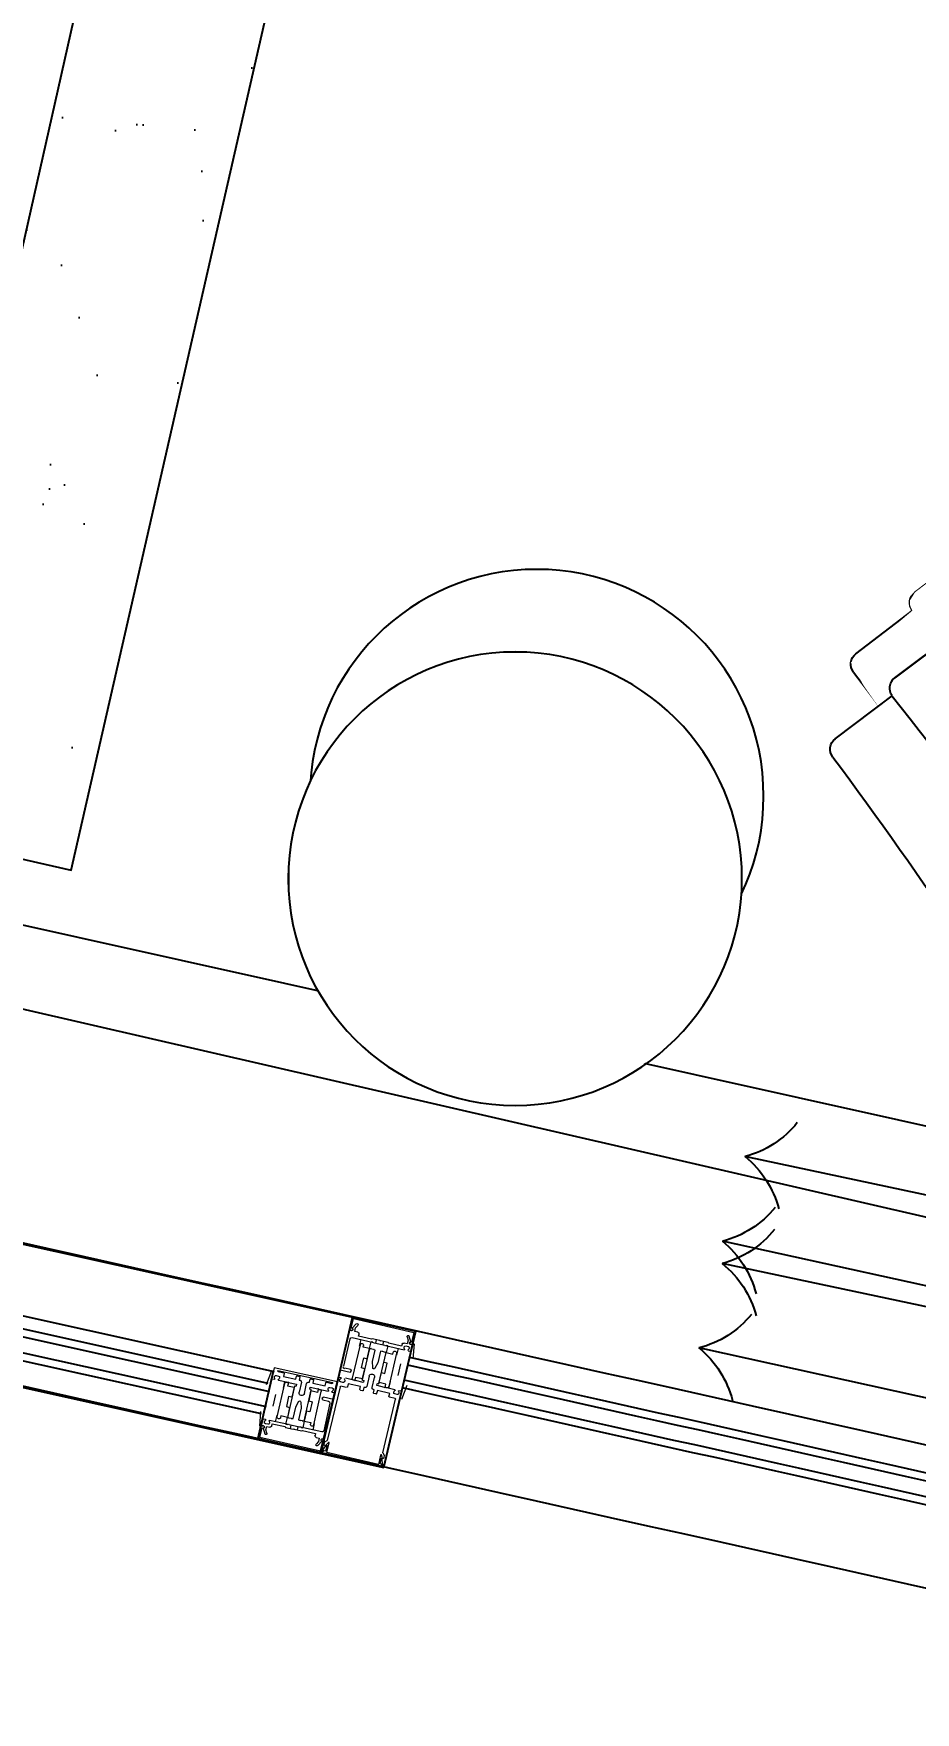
# Model space of a CAD drawing. Extents: x -678889171 to 586587, y -792238163 to 335485.
# Drawn here: x 72249 to 72929, y 19854 to 21150 of the extents above; entities that cross this region are included whole.
import ezdxf
from ezdxf.xclip import XClip

# ---------------------------------------------------------------- set-up
doc = ezdxf.new("R2010")
doc.units = 0
doc.header["$MEASUREMENT"] = 0
doc.header["$XCLIPFRAME"] = 2
doc.set_wipeout_variables(frame=1)
doc.layers.get('0').update_dxf_attribs({"color": 8})
for name, color, linetype in [('9TH-FURN$0$A-SITE-PATT', 252, 'Continuous'), ('9TH-FURN$0$XR-A-TYP-7-8-9-10$0$TYPICAL TYPES$0$I-CLNG', 252, 'Continuous'), ('9TH-FURN$0$XR-A-TYP-7-8-9-10$0$TYPICAL TYPES$0$I-FURN', 252, 'Continuous'), ('9TH-FURN$0$XR-A-TYP-7-8-9-10$0$TYPICAL TYPES$0$I-FURN-CHAR', 252, 'Continuous'), ('9TH-FURN$0$XR-A-TYP-7-8-9-10$0$TYPICAL TYPES$0$I-FURN-FLOR', 252, 'Continuous'), ('9TH-FURN$0$XR-A-TYP-7-8-9-10$0$TYPICAL TYPES$0$I-FURN-PATT', 252, 'Continuous'), ('9TH-FURN$0$XR-A-TYP-7-8-9-10$0$TYPICAL TYPES$0$I-WIPEOUT', 252, 'Continuous'), ('XR-A-9TH-FLOOR$0$A-SITE-PATT', 252, 'Continuous'), ('XR-A-TYP 00(OUTER)$0$A-GLAZ', 252, 'Continuous'), ('XR-A-TYP-4TH TO 10TH (OUTER)$0$A-DIM-IN', 252, 'Continuous'), ('XR-A-TYP.furn$0$2ND-FURN$0$XREF1$0$I-CLNG', 252, 'Continuous'), ('XR-A-TYP.furn$0$2ND-FURN$0$XREF1$0$I-FURN', 252, 'Continuous'), ('XR-A-TYP.furn$0$2ND-FURN$0$XREF1$0$I-FURN-CHAR', 252, 'Continuous'), ('XR-A-TYP.furn$0$2ND-FURN$0$XREF1$0$I-FURN-FLOR', 252, 'Continuous'), ('XR-A-TYP.furn$0$2ND-FURN$0$XREF1$0$I-FURN-PATT', 252, 'Continuous'), ('XR-A-TYP.furn$0$2ND-FURN$0$XREF1$0$I-WIPEOUT', 252, 'Continuous')]:
    doc.layers.add(name, color=color, linetype=linetype)
doc.layers.add('XR-A-TYP 00(OUTER)$0$Main entrance$0$A-ELEV-GLAZ', color=252, linetype='Continuous', lineweight=20)

# ---------------------------------------------------------------- blocks, each defined once
blk = doc.blocks.new('9TH-FURN$0$XR-A-TYP-7-8-9-10$0$TYPICAL TYPES$0$XREF_1BR$0$05BDRAPE')
for points in [[(-500, 0, 0.608416), (-485.7, 27.6, -0.608416), (-450, 96.6, -0.608416), (-414.3, 27.7, 1.932003), (-385.7, 27.7, -0.608416), (-350, 96.6, -0.608416), (-314.3, 27.7, 1.932003), (-285.7, 27.7, -0.608416), (-250, 96.6, -0.608416), (-214.3, 27.7, 1.932003), (-185.7, 27.7, -0.608416), (-150, 96.6, -0.608416), (-114.3, 27.7, 1.932003), (-85.7, 27.7, -0.608416), (-50, 96.6, -0.608416), (-14.3, 27.7, 0.608436), (0, 0, -0.608416)], [(0, 0, 0.608416), (14.3, 27.7, -0.608416), (50, 96.6, -0.608416), (85.7, 27.7, 1.932003), (114.3, 27.7, -0.608416), (150, 96.6, -0.608416), (185.7, 27.7, 1.932003), (214.3, 27.7, -0.608416), (250, 96.6, -0.608416), (285.7, 27.7, 1.932003), (314.3, 27.7, -0.608416), (350, 96.6, -0.608416), (385.7, 27.7, 1.932003), (414.3, 27.7, -0.608416), (450, 96.6, -0.608416), (485.7, 27.7, 0.608436), (500, 0, -0.608416)]]:
    blk.add_lwpolyline(points, format="xyb")
blk = doc.blocks.new('9TH-FURN$0$XR-A-TYP-7-8-9-10$0$TYPICAL TYPES$0$XREF_1BR$0$GUEST T1')
blk.add_line((-974.1, -13.6), (-1214.4, -13.6))
for centre, start, end in [((-1258, 72.1), 296.9731, 333.1823), ((-1258, -99.3), 26.8177, 63.0269)]:
    blk.add_arc(centre, 96.2, start, end)
at = {"xscale": -0.9651072330830278, "yscale": 0.9651072330830278, "zscale": 0.9651072330830278}
blk.add_blockref('9TH-FURN$0$XR-A-TYP-7-8-9-10$0$TYPICAL TYPES$0$XREF_1BR$0$05BDRAPE', (-482.6, -46.6), dxfattribs=at)
blk = doc.blocks.new('9TH-FURN$0$XR-A-TYP-7-8-9-10$0$TYPICAL TYPES$0$XREF_1BR$0$GS-1')
at = {"xscale": -0.8044866682359963, "yscale": 0.8044866682359963, "zscale": 0.8044866682359963, "rotation": 90}
for p in [(-31.1, 38.2), (53.3, 38.2)]:
    blk.add_blockref('9TH-FURN$0$XR-A-TYP-7-8-9-10$0$TYPICAL TYPES$0$XREF_1BR$0$GUEST T1', p, dxfattribs=at)
blk = doc.blocks.new('9TH-FURN$0$XR-A-TYP-7-8-9-10$0$TYPICAL TYPES$0$XREF_1BR$0$XREF-1BA$0$RRR')
for p, q in [((11153.7, 12036.7), (11190.6, 11995.9)), ((11364.2, 11788.8), (11189.9, 11981.8)), ((11189.9, 11981.8), (11364.2, 11788.8)), ((11538.5, 11595.9), (11364.2, 11788.8)), ((11364.2, 11788.8), (11538.5, 11595.9)), ((11552.6, 11595.2), (11589.5, 11554.4))]:
    blk.add_line(p, q)
for centre, radius, start, end in [((11638.8, 12036.9), 355, 42.094, 132.094), ((11638.8, 12036.9), 280, 42.094, 105.4883), ((8901.2, 14521.9), 3344.2, 312.3641, 318.3692), ((11565.6, 12206.5), 100.2, 45.14, 166.2879), ((11681.3, 12174.1), 112.8, 47.1478, 113.5012), ((11638.8, 12036.9), 280, 121.1621, 132.094), ((11638.8, 12036.9), 355, 312.094, 42.094), ((11662.4, 12218.9), 102.8, 298.7881, 21.6173), ((9019.9, 14529.3), 3336.1, 310.5911, 316.7792), ((11459.7, 12212.8), 19.4, 63.9266, 170.3764), ((11638.8, 12036.9), 280, 312.094, 42.094), ((11623.5, 12279.6), 193.6, 199.1621, 296.4335), ((11571.6, 11984.1), 280, 42.094, 47.4046), ((11571.6, 11984.1), 280, 312.094, 42.094), ((11707, 12117.9), 12, 282.7716, 65.8902), ((11161.2, 12043.4), 10, 130.7668, 222.094), ((11197.3, 11988.5), 10, 132.094, 222.094), ((11197.3, 11988.5), 10, 132.094, 222.094), ((13853.2, 9179.1), 3336.1, 127.4088, 133.5969), ((13833.8, 9061.7), 3344.2, 125.8188, 131.8239), ((11545.9, 11602.6), 10, 222.094, 312.094), ((11545.9, 11602.6), 10, 222.094, 312.094), ((11596.9, 11561.1), 10, 222.094, 313.4211)]:
    blk.add_arc(centre, radius, start, end)
blk.add_wipeout([(11151.2, 12044), (11163.9, 12059.5), (11319.4, 12212), (11372.4, 12268.8), (11415.9, 12313.2), (11463.4, 12345.5), (11528.7, 12374.4), (11582.3, 12387.4), (11656.7, 12391.4), (11711.9, 12384.2), (11759.9, 12370.6), (11836.3, 12332.4), (11880.2, 12297.1), (11911.9, 12263.7), (11936.4, 12230.4), (11954.5, 12199.2), (11973, 12156.4), (11986, 12110.5), (11993.2, 12057.3), (11993.3, 12018.9), (11983.9, 11953.8), (11958.4, 11882.4), (11940.4, 11849.6), (11920.4, 11820.8), (11887.5, 11783.5), (11858.3, 11760.1), (11603.8, 11553.8), (11596.9, 11551.1), (11587.1, 11557.1), (11552.6, 11595.2), (11548.3, 11592.9), (11541.7, 11593.5), (11534.7, 11600.1), (11189.9, 11981.8), (11187.3, 11988.5), (11188, 11992.2), (11189.4, 11994.5), (11190.6, 11995.9)]).dxf.layer = '9TH-FURN$0$XR-A-TYP-7-8-9-10$0$TYPICAL TYPES$0$I-WIPEOUT'
blk = doc.blocks.new('9TH-FURN$0$XR-A-TYP-7-8-9-10$0$TYPICAL TYPES$0$A$C00AC6B19')
blk.add_wipeout([(30, 172.4), (64.6, 162.2), (64.6, 162.2), (91.4, 149.2), (91.4, 149.2), (123, 124.5), (141.2, 103.3), (158.2, 74.7), (166.5, 53.8), (174.2, 16.4), (174.7, -10.9), (171.2, -36.4), (166.3, -54.4), (160.7, -69.3), (152.9, -85.2), (152.9, -85.2), (139.3, -106), (116.1, -131), (98.7, -144.5), (64.1, -162.9), (38.6, -170.7), (22.5, -173.5), (-3.7, -175), (-21.2, -173.7), (-36.4, -171.2), (-67.5, -161.4), (-94.1, -147.6), (-119.9, -127.5), (-141.4, -103.2), (-157.2, -76.8), (-168.2, -48.3), (-173.6, -21.9), (-174.6, 11.2), (-174.6, 11.2), (-167.1, 52), (-156.2, 78.9), (-142.7, 101.3), (-117, 130.1), (-98.7, 144.5), (-73.6, 158.8), (-45.8, 168.9), (-1.8, 175), (36.4, 171.2)]).dxf.layer = '9TH-FURN$0$XR-A-TYP-7-8-9-10$0$TYPICAL TYPES$0$I-WIPEOUT'
blk.add_circle((0, 0), 175)
blk = doc.blocks.new('XR-A-TYP 00(OUTER)$0$2nd floor towers$0$xref units$0$Sl-Dr-1500')
at = {"layer": 'XR-A-TYP 00(OUTER)$0$A-GLAZ'}
for p, q in [((525, 7.9, 0), (2125, 7.9, 0)), ((525, 7.9, 0), (2125, 7.9, 0)), ((2125, 7.9, 0), (2173.8, 7.9, 0)), ((2173.8, 7.9, 0), (2175, -100.1, 0)), ((1350, -11.9, 0), (2072.5, -12.2, 0)), ((1350, -17.9, 0), (2075, -18.2, 0)), ((1350, -29.9, 0), (2075, -30.2, 0)), ((1350, -35.9, 0), (2072.2, -36.2, 0)), ((525, -46.1, 0), (2075, -46.1, 0)), ((475, -100.1, 0), (2175, -100.1, 0))]:
    blk.add_line(p, q, dxfattribs=at)
at = {"layer": 'XR-A-TYP 00(OUTER)$0$A-GLAZ', "extrusion": (-1.43382e-08, 7.6538e-09, 1)}
for p, q in [((2074.1, 7.9, 0), (2074.6, -46.1, 0)), ((2124.1, 8.3, 0), (2125, -99.7, 0))]:
    blk.add_line(p, q, dxfattribs=at)
at = {"layer": 'XR-A-TYP 00(OUTER)$0$Main entrance$0$A-ELEV-GLAZ', "extrusion": (-1.43382e-08, 7.6538e-09, 1)}
for p, q in [((2074.5, -1.9, 0), (2074.5, 7.5, 0)), ((2074.5, 7.5, 0), (2124.5, 7.5, 0)), ((2075.5, 6.2, 0), (2075.5, -1.5, 0)), ((2123.4, 6.2, 0), (2075.5, 6.2, 0)), ((2076.3, -1.4, 0), (2078.5, 2.5, 0)), ((2080, 1.7, 0), (2078.7, -0.6, 0)), ((2120.2, -0.6, 0), (2119, 1.7, 0)), ((2120.4, 2.5, 0), (2122.7, -1.4, 0)), ((2124.1, -52.1, 0), (2123, 7.2, 0)), ((2124.1, -52.1, 0), (2123, 7.2, 0)), ((2123.3, 7.4, 0), (2124.5, 6.2, 0)), ((2123.4, -1.5, 0), (2123.4, 6.2, 0)), ((2124.5, 7.5, 0), (2124.5, -1.9, 0)), ((2124.5, 7.5, 0), (2124.5, -1.9, 0)), ((2124.5, 6.2, 0), (2126.4, 1.3, 0)), ((2124.9, 0.6, 0), (2125, -1.4, 0)), ((2126.4, 1.3, 0), (2125.5, 1.3, 0)), ((2071.6, -13.7, 0), (2073.2, -2.3, 0)), ((2074.5, -8, 0), (2074.5, -4.1, 0)), ((2076.6, -8.4, 0), (2074.9, -8.4, 0)), ((2075.1, -3.4, 0), (2076, -3.4, 0)), ((2075.5, -1.5, 0), (2076.2, -1.5, 0)), ((2076.2, -3.2, 0), (2075.7, -3.2, 0)), ((2076.3, -6.3, 0), (2076.3, -6.5, 0)), ((2079.2, -5.2, 0), (2077.3, -5.2, 0)), ((2078.7, -0.6, 0), (2078.7, -3.4, 0)), ((2078.7, -3.4, 0), (2081.1, -3.4, 0)), ((2094.7, -8.4, 0), (2079.9, -8.4, 0)), ((2080.3, -6.5, 0), (2080.3, -6.3, 0)), ((2082.4, -4.7, 0), (2082.4, -6.3, 0)), ((2082.4, -6.3, 0), (2092.6, -6.3, 0)), ((2084.6, -8.4, 0), (2084.6, -13.7, 0)), ((2085.1, -12.4, 0), (2085.1, -38.8, 0)), ((2087.7, -13.7, 0), (2087.7, -12.4, 0)), ((2092.6, -6.3, 0), (2093.1, -5.8, 0)), ((2092.8, -8.4, 0), (2092.8, -13.7, 0)), ((2092.8, -8.4, 0), (2094.2, -8.4, 0)), ((2093.1, -5.8, 0), (2099.2, -5.8, 0)), ((2095, -8.7, 0), (2094.7, -8.4, 0)), ((2095.3, -8.4, 0), (2095, -8.7, 0)), ((2103.6, -8.4, 0), (2095.3, -8.4, 0)), ((2096.7, -8.4, 0), (2096.7, -5.8, 0)), ((2099.2, -5.8, 0), (2099.5, -6.1, 0)), ((2099.5, -6.1, 0), (2099.8, -5.8, 0)), ((2099.8, -5.8, 0), (2105.8, -5.8, 0)), ((2102.3, -8.4, 0), (2102.3, -5.8, 0)), ((2103.9, -8.7, 0), (2103.6, -8.4, 0)), ((2104.2, -8.4, 0), (2103.9, -8.7, 0)), ((2121.1, -8.4, 0), (2104.2, -8.4, 0)), ((2104.8, -8.4, 0), (2106.1, -8.4, 0)), ((2105.8, -5.8, 0), (2106.4, -6.3, 0)), ((2106.1, -13.7, 0), (2106.1, -8.4, 0)), ((2106.4, -6.3, 0), (2116.6, -6.3, 0)), ((2111.2, -13.7, 0), (2111.2, -12.4, 0)), ((2113.9, -12.4, 0), (2113.9, -38.8, 0)), ((2114.3, -8.4, 0), (2114.3, -13.7, 0)), ((2116.6, -6.3, 0), (2116.6, -4.7, 0)), ((2117.8, -3.4, 0), (2120.2, -3.4, 0)), ((2120.2, -3.4, 0), (2120.2, -0.6, 0)), ((2122.4, -31.5, 0), (2122.4, -9.7, 0)), ((2122.8, -1.5, 0), (2123.4, -1.5, 0)), ((2123.2, -3.2, 0), (2122.8, -3.2, 0)), ((2123, -3.4, 0), (2123.8, -3.4, 0)), ((2123, -3.4, 0), (2123.8, -3.4, 0)), ((2124.5, -4.1, 0), (2124.5, -8, 0)), ((2124.5, -4.1, 0), (2124.5, -34.9, 0)), ((2125, -1.4, 0), (2126.5, -2.9, 0)), ((2127.3, -45.5, 0), (2126.5, -2.9, 0)), ((2079.9, -28.9, 0), (2079.9, -19.7, 0)), ((2092.8, -13.7, 0), (2087.7, -13.7, 0)), ((2090.2, -29.6, 0), (2090.2, -21.6, 0)), ((2090.2, -21.6, 0), (2092.8, -21.6, 0)), ((2092.8, -13.7, 0), (2094.2, -13.7, 0)), ((2092.8, -21.6, 0), (2092.8, -13.7, 0)), ((2092.8, -38.3, 0), (2092.8, -13.7, 0)), ((2092.8, -13.7, 0), (2093.7, -13.7, 0)), ((2093.7, -13.7, 0), (2094, -13.4, 0)), ((2094, -13.4, 0), (2094.3, -13.7, 0)), ((2094.3, -13.7, 0), (2095.9, -13.7, 0)), ((2095.9, -13.7, 0), (2096.2, -13.4, 0)), ((2096.2, -13.4, 0), (2096.5, -13.7, 0)), ((2096.5, -13.7, 0), (2097.4, -13.7, 0)), ((2097.4, -13.7, 0), (2097.4, -22.8, 0)), ((2097.4, -22.8, 0), (2098.6, -27.4, 0)), ((2100.3, -27.4, 0), (2101.6, -22.8, 0)), ((2101.6, -22.8, 0), (2101.6, -13.7, 0)), ((2101.6, -13.7, 0), (2102.4, -13.7, 0)), ((2102.4, -13.7, 0), (2102.8, -13.4, 0)), ((2102.8, -13.4, 0), (2103.1, -13.7, 0)), ((2103.1, -13.7, 0), (2104.6, -13.7, 0)), ((2104.6, -13.7, 0), (2104.9, -13.4, 0)), ((2104.8, -13.7, 0), (2106.1, -13.7, 0)), ((2104.9, -13.4, 0), (2105.2, -13.7, 0)), ((2105.2, -13.7, 0), (2106.1, -13.7, 0)), ((2106.1, -13.7, 0), (2111.2, -13.7, 0)), ((2106.1, -21.6, 0), (2106.1, -13.7, 0)), ((2106.1, -13.7, 0), (2106.1, -38.3, 0)), ((2108.7, -21.6, 0), (2106.1, -21.6, 0)), ((2108.7, -29.6, 0), (2108.7, -21.6, 0)), ((2071.6, -34.9, 0), (2073.2, -46.3, 0)), ((2084.6, -40.2, 0), (2084.6, -34.9, 0)), ((2087.7, -37.5, 0), (2092.8, -37.5, 0)), ((2087.7, -38.8, 0), (2087.7, -37.5, 0)), ((2092.8, -29.6, 0), (2090.2, -29.6, 0)), ((2092.8, -37.5, 0), (2092.8, -29.6, 0)), ((2093.9, -38.6, 0), (2093.1, -38.6, 0)), ((2094.1, -40, 0), (2094.1, -38.8, 0)), ((2097.4, -42.5, 0), (2097.4, -34.5, 0)), ((2101.6, -34.5, 0), (2101.6, -42.5, 0)), ((2104.8, -38.8, 0), (2104.8, -40, 0)), ((2105.9, -38.6, 0), (2105, -38.6, 0)), ((2106.1, -29.6, 0), (2108.7, -29.6, 0)), ((2106.1, -37.5, 0), (2106.1, -29.6, 0)), ((2111.2, -37.5, 0), (2106.1, -37.5, 0)), ((2111.2, -38.8, 0), (2111.2, -37.5, 0)), ((2116, -34.2, 0), (2116, -33.4, 0)), ((2116.6, -32.8, 0), (2121.1, -32.8, 0)), ((2124.5, -34.9, 0), (2116.6, -34.9, 0)), ((2074.5, -48.8, 0), (2074.5, -40.6, 0)), ((2124.5, -48.8, 0), (2074.5, -48.8, 0)), ((2074.9, -40.2, 0), (2076.6, -40.2, 0)), ((2076.3, -42.1, 0), (2076.3, -42.3, 0)), ((2077.3, -43.3, 0), (2079.2, -43.3, 0)), ((2077.8, -47.5, 0), (2077.8, -47.1, 0)), ((2077.8, -47.5, 0), (2121.2, -47.5, 0)), ((2078.2, -46.6, 0), (2082.6, -46.6, 0)), ((2079.9, -40.2, 0), (2087.4, -40.2, 0)), ((2080.3, -42.3, 0), (2080.3, -42.1, 0)), ((2083, -46.2, 0), (2083, -43.8, 0)), ((2083, -43.8, 0), (2092.8, -43.8, 0)), ((2087.4, -40.2, 0), (2087.7, -40.5, 0)), ((2087.7, -40.5, 0), (2088, -40.2, 0)), ((2088, -40.2, 0), (2093.9, -40.2, 0)), ((2092.8, -43.8, 0), (2092.8, -46.2, 0)), ((2093.3, -46.6, 0), (2095, -46.6, 0)), ((2095.4, -46.2, 0), (2095.4, -43.8, 0)), ((2095.4, -43.8, 0), (2096.1, -43.8, 0)), ((2102.9, -43.8, 0), (2103.6, -43.8, 0)), ((2103.6, -43.8, 0), (2103.6, -46.2, 0)), ((2104, -46.6, 0), (2105.7, -46.6, 0)), ((2105, -40.2, 0), (2110.9, -40.2, 0)), ((2106.1, -46.2, 0), (2106.1, -43.8, 0)), ((2106.1, -43.8, 0), (2115.9, -43.8, 0)), ((2110.9, -40.2, 0), (2111.2, -40.5, 0)), ((2111.2, -40.5, 0), (2111.6, -40.2, 0)), ((2111.6, -40.2, 0), (2119, -40.2, 0)), ((2115.9, -43.8, 0), (2115.9, -46.2, 0)), ((2116.3, -46.6, 0), (2120.7, -46.6, 0)), ((2118.7, -42.1, 0), (2118.7, -42.3, 0)), ((2119.7, -43.3, 0), (2121.6, -43.3, 0)), ((2121.2, -47.1, 0), (2121.2, -47.5, 0)), ((2122.3, -40.2, 0), (2124, -40.2, 0)), ((2122.6, -42.3, 0), (2122.6, -42.1, 0)), ((2124.5, -40.6, 0), (2124.5, -48.6, 0)), ((2124.5, -40.6, 0), (2124.5, -48.8, 0)), ((2125.9, -50.4, 0), (2125.9, -50.6, 0)), ((2128.8, -49.2, 0), (2126.9, -49.3, 0)), ((2132.1, -45.9, 0), (2127.7, -46, 0)), ((2129.9, -50.5, 0), (2129.9, -50.3, 0)), ((2126.3, -52.5, 0), (2124.5, -52.5, 0))]:
    blk.add_line(p, q, dxfattribs=at)
at = {"layer": 'XR-A-TYP 00(OUTER)$0$Main entrance$0$A-ELEV-GLAZ'}
for p, q in [((2170.6, 1.4, 0), (2172.3, 6.3, 0)), ((2171.5, 1.4, 0), (2170.6, 1.4, 0)), ((2172.1, -1.3, 0), (2172.1, 0.7, 0)), ((2172.3, 6.3, 0), (2173.5, 7.5, 0)), ((2173.8, 7.3, 0), (2174.5, -52)), ((2170.6, -2.8, 0), (2172.1, -1.3, 0)), ((2170.6, -2.8, 0), (2171.1, -45.5, 0)), ((2133, -49.2, 0), (2133, -46.8, 0)), ((2142.8, -49.1, 0), (2133, -49.2, 0)), ((2142.8, -46.7, 0), (2142.8, -49.1, 0)), ((2144.9, -46.2, 0), (2143.2, -46.2, 0)), ((2145.4, -49.1, 0), (2145.3, -46.6, 0)), ((2146.1, -49.1, 0), (2145.4, -49.1, 0)), ((2147.4, -58.4, 0), (2147.3, -50.3, 0)), ((2151.6, -50.3, 0), (2151.7, -58.3, 0)), ((2153.5, -49, 0), (2152.8, -49, 0)), ((2153.5, -46.6, 0), (2153.5, -49, 0)), ((2155.6, -46.1, 0), (2153.9, -46.1, 0)), ((2156.1, -49, 0), (2156, -46.5, 0)), ((2165.9, -48.9, 0), (2156.1, -49, 0)), ((2165.8, -46.4, 0), (2165.9, -48.9, 0)), ((2170.7, -45.9, 0), (2166.3, -46, 0)), ((2168.7, -50.3, 0), (2168.7, -50.5, 0)), ((2171.6, -49.2, 0), (2169.7, -49.3, 0)), ((2172.6, -50.5, 0), (2172.6, -50.3, 0)), ((2177.4, -57.6, 0), (2175.7, -46.2)), ((2124.5, -58.2, 0), (2132.4, -58.1, 0)), ((2124.9, -89, 0), (2124.5, -58.2, 0)), ((2126.7, -61.6, 0), (2126.9, -83.4, 0)), ((2132.4, -60.2, 0), (2127.9, -60.3, 0)), ((2137.4, -52.8, 0), (2129.9, -52.9, 0)), ((2133, -58.8, 0), (2133, -59.6, 0)), ((2135.4, -80.6, 0), (2135.1, -54.1, 0)), ((2137.7, -52.5, 0), (2137.4, -52.8, 0)), ((2138, -52.8, 0), (2137.7, -52.5, 0)), ((2137.7, -54.1, 0), (2137.7, -55.4, 0)), ((2137.7, -55.4, 0), (2142.9, -55.4, 0)), ((2143.9, -52.7, 0), (2138, -52.8, 0)), ((2140.3, -63.3, 0), (2140.4, -71.3, 0)), ((2143, -63.3, 0), (2140.3, -63.3, 0)), ((2143.1, -79.2, 0), (2142.9, -54.5, 0)), ((2142.9, -55.4, 0), (2143, -63.3, 0)), ((2143.1, -54.3, 0), (2143.9, -54.3, 0)), ((2144.1, -54.1, 0), (2144.1, -52.9, 0)), ((2154.8, -52.8, 0), (2154.8, -54, 0)), ((2160.9, -52.5, 0), (2155, -52.6, 0)), ((2155.1, -54.2, 0), (2155.9, -54.2, 0)), ((2156.1, -54.4, 0), (2156.4, -79, 0)), ((2156.1, -55.2, 0), (2156.2, -63.2, 0)), ((2161.3, -55.2, 0), (2156.1, -55.2, 0)), ((2156.2, -63.2, 0), (2158.9, -63.1, 0)), ((2158.9, -63.1, 0), (2159, -71.1, 0)), ((2161.2, -52.2, 0), (2160.9, -52.5, 0)), ((2161.6, -52.5, 0), (2161.2, -52.2, 0)), ((2161.3, -53.8, 0), (2161.3, -55.2, 0)), ((2169, -52.4, 0), (2161.6, -52.5, 0)), ((2164.2, -80.3, 0), (2163.9, -53.8, 0)), ((2164.3, -52.5, 0), (2164.4, -57.8, 0)), ((2169.1, -63.7, 0), (2169.2, -72.9, 0)), ((2174.1, -52.4), (2172.3, -52.4, 0)), ((2140.4, -71.3, 0), (2143.1, -71.2, 0)), ((2143.1, -71.2, 0), (2143.1, -79.2, 0)), ((2148.7, -65.4, 0), (2147.6, -70, 0)), ((2147.6, -70, 0), (2147.7, -79.1, 0)), ((2151.8, -70, 0), (2150.5, -65.4, 0)), ((2151.9, -79.1, 0), (2151.8, -70, 0)), ((2156.3, -71.1, 0), (2156.4, -79, 0)), ((2159, -71.1, 0), (2156.3, -71.1, 0)), ((2124.9, -89, 0), (2124.8, -85.1, 0)), ((2126.4, -89.7, 0), (2125.5, -89.7, 0)), ((2126.4, -89.7, 0), (2125.5, -89.7, 0)), ((2126.2, -89.9, 0), (2126.6, -89.9, 0)), ((2128.2, -84.6, 0), (2145.1, -84.5, 0)), ((2131.5, -89.6, 0), (2129.1, -89.6, 0)), ((2129.1, -89.6, 0), (2129.1, -92.5, 0)), ((2143, -86.6, 0), (2132.8, -86.7, 0)), ((2132.8, -86.7, 0), (2132.8, -88.3, 0)), ((2135, -84.6, 0), (2134.9, -79.3, 0)), ((2138, -79.2, 0), (2138, -80.6, 0)), ((2143.1, -79.2, 0), (2138, -79.2, 0)), ((2143.5, -87.1, 0), (2143, -86.6, 0)), ((2144, -79.2, 0), (2143.1, -79.2, 0)), ((2143.1, -79.2, 0), (2143.2, -84.5, 0)), ((2144.5, -79.2, 0), (2143.1, -79.2, 0)), ((2144.5, -84.5, 0), (2143.2, -84.5, 0)), ((2149.5, -87, 0), (2143.5, -87.1, 0)), ((2144.3, -79.5, 0), (2144, -79.2, 0)), ((2144.6, -79.2, 0), (2144.3, -79.5, 0)), ((2146.2, -79.1, 0), (2144.6, -79.2, 0)), ((2145.1, -84.5, 0), (2145.4, -84.1, 0)), ((2145.4, -84.1, 0), (2145.7, -84.4, 0)), ((2145.7, -84.4, 0), (2154, -84.4, 0)), ((2146.5, -79.5, 0), (2146.2, -79.1, 0)), ((2146.8, -79.1, 0), (2146.5, -79.5, 0)), ((2147.7, -79.1, 0), (2146.8, -79.1, 0)), ((2147, -84.4, 0), (2147, -87.1, 0)), ((2149.9, -86.7, 0), (2149.5, -87, 0)), ((2150.2, -87, 0), (2149.9, -86.7, 0)), ((2156.2, -87, 0), (2150.2, -87, 0)), ((2152.7, -79.1, 0), (2151.9, -79.1, 0)), ((2152.6, -84.4, 0), (2152.7, -87, 0)), ((2153.1, -79.4, 0), (2152.7, -79.1, 0)), ((2153.4, -79.1, 0), (2153.1, -79.4, 0)), ((2154.9, -79.1, 0), (2153.4, -79.1, 0)), ((2154, -84.4, 0), (2154.3, -84, 0)), ((2154.3, -84, 0), (2154.6, -84.3, 0)), ((2154.6, -84.3, 0), (2169.4, -84.2, 0)), ((2155.2, -79.4, 0), (2154.9, -79.1, 0)), ((2156.4, -79, 0), (2155.1, -79.1, 0)), ((2156.5, -84.3, 0), (2155.1, -84.3, 0)), ((2155.5, -79, 0), (2155.2, -79.4, 0)), ((2156.4, -79, 0), (2155.5, -79, 0)), ((2156.7, -86.4, 0), (2156.2, -87, 0)), ((2156.4, -79, 0), (2161.5, -79, 0)), ((2156.5, -84.3, 0), (2156.4, -79, 0)), ((2166.9, -86.3, 0), (2156.7, -86.4, 0)), ((2161.5, -79, 0), (2161.6, -80.3, 0)), ((2164.7, -84.2, 0), (2164.6, -78.9, 0)), ((2167, -87.9, 0), (2166.9, -86.3, 0)), ((2170.6, -89.2, 0), (2168.2, -89.2, 0)), ((2169, -86.1, 0), (2169, -86.3, 0)), ((2170.1, -87.4, 0), (2172, -87.3, 0)), ((2170.7, -92, 0), (2170.6, -89.2, 0)), ((2172.7, -84.1, 0), (2174.4, -84.1)), ((2173, -86.3, 0), (2173, -86, 0)), ((2173.2, -89.4, 0), (2173.6, -89.3, 0)), ((2174.2, -89.1), (2173.4, -89.1, 0)), ((2174.8, -84.5), (2174.9, -88.5)), ((2174.9, -90.6), (2175, -100)), ((2177.7, -78.8, 0), (2176.2, -90.2, 0)), ((2125, -100.5, 0), (2124.9, -91.1, 0)), ((2125, -100.5, 0), (2124.9, -91.2, 0)), ((2175, -100), (2125, -100.5, 0)), ((2126.6, -91.6, 0), (2126, -91.6, 0)), ((2126, -91.6, 0), (2126, -99.3, 0)), ((2126, -99.3, 0), (2173.9, -98.7)), ((2129, -95.6, 0), (2126.7, -91.7, 0)), ((2129.1, -92.5, 0), (2130.5, -94.7, 0)), ((2169.4, -94.3, 0), (2170.7, -92, 0)), ((2173.1, -91.2, 0), (2170.9, -95.1, 0)), ((2173.8, -91, 0), (2173.2, -91, 0)), ((2173.9, -98.7), (2173.8, -91, 0))]:
    blk.add_line(p, q, dxfattribs=at)
at = {"layer": 'XR-A-TYP 00(OUTER)$0$Main entrance$0$A-ELEV-GLAZ', "elevation": 0}
blk.add_lwpolyline([(2173.2, 8, -0.668179), (2173.3, 7.6), (2171.6, 5.9), (2170.5, 5.8), (2170.6, 1.4), (2171.3, 1.4), (2169.9, -1.1, -0.767327), (2169.3, -0.9), (2169.2, 6.7), (2128.4, 6.2), (2128.5, -1.4, -0.767327), (2127.9, -1.5), (2126.5, 0.9), (2127.2, 0.9), (2127.1, 5.4), (2126.1, 5.4), (2124.3, 7.1, -0.668179), (2124.5, 7.5)], format="xyb", close=True, dxfattribs=at)
at = {"layer": 'XR-A-TYP 00(OUTER)$0$Main entrance$0$A-ELEV-GLAZ', "extrusion": (-1.43382e-08, 7.6538e-09, 1)}
for centre, radius, start, end in [((2079.3, 2.1, 0), 0.847, 329.9946, 149.9946), ((2119.7, 2.1, 0), 0.847, 29.9946, 209.9946), ((2123.2, 7.2, 0), 0.211, 46.0792, 181.0792), ((2125.6, 0.7, 0), 0.635, 91.0792, 181.0792), ((2075.7, -1.9, 0), 1.27, 179.9946, 269.9946), ((2075.1, -4.1, 0), 0.635, 89.9946, 179.9946), ((2074.9, -8, 0), 0.423, 179.9946, 269.9946), ((2076, -2.4, 0), 1.06, 269.9946, 71.3317), ((2076.2, -2.4, 0), 0.847, 269.9946, 89.9946), ((2077.3, -6.3, 0), 1.06, 89.9946, 179.9946), ((2078.2, -6.5, 0), 1.91, 179.9946, 225.1843), ((2076.6, -8.1, 0), 0.318, 269.9946, 45.1843), ((2079.2, -6.3, 0), 1.06, 359.9946, 89.9946), ((2079.9, -8.1, 0), 0.318, 134.8049, 269.9946), ((2078.4, -6.5, 0), 1.91, 314.8049, 359.9946), ((2081.1, -4.7, 0), 1.27, 359.9946, 89.9946), ((2086.4, -12.4, 0), 1.32, 359.9946, 179.9946), ((2112.6, -12.4, 0), 1.32, 359.9946, 179.9946), ((2117.8, -4.7, 0), 1.27, 89.9946, 179.9946), ((2121.1, -9.7, 0), 1.27, 359.9946, 89.9946), ((2123, -2.4, 0), 1.06, 108.6576, 269.9946), ((2122.8, -2.4, 0), 0.847, 89.9946, 269.9946), ((2123.2, -1.9, 0), 1.27, 269.9946, 359.9946), ((2123.8, -4.1, 0), 0.635, 359.9946, 89.9946), ((2123.8, -4.1, 0), 0.635, 359.9946, 89.9946), ((2086.4, -38.8, 0), 1.32, 179.9946, 359.9946), ((2093.1, -38.3, 0), 0.212, 179.9946, 269.9946), ((2093.9, -38.8, 0), 0.212, 359.9946, 89.9946), ((2099.5, -34.5, 0), 2.12, 359.9946, 179.9946), ((2099.5, -27.2, 0), 0.911, 194.9946, 344.9946), ((2105, -38.8, 0), 0.212, 89.9946, 179.9946), ((2105.9, -38.3, 0), 0.212, 269.9946, 359.9946), ((2112.6, -38.8, 0), 1.32, 179.9946, 359.9946), ((2116.6, -33.4, 0), 0.635, 89.9946, 179.9946), ((2116.6, -34.2, 0), 0.635, 179.9946, 269.9946), ((2121.1, -31.5, 0), 1.27, 269.9946, 359.9946), ((2074.9, -40.6, 0), 0.423, 89.9946, 179.9946), ((2078.2, -42.1, 0), 1.91, 134.8049, 179.9946), ((2077.3, -42.3, 0), 1.06, 179.9946, 269.9946), ((2076.6, -40.5, 0), 0.318, 314.8049, 89.9946), ((2078.2, -47.1, 0), 0.423, 89.9946, 179.9946), ((2079.2, -42.3, 0), 1.06, 269.9946, 359.9946), ((2079.9, -40.5, 0), 0.318, 89.9946, 225.1843), ((2078.4, -42.1, 0), 1.91, 359.9946, 45.1843), ((2082.6, -46.2, 0), 0.423, 269.9946, 359.9946), ((2093.3, -46.2, 0), 0.423, 179.9946, 269.9946), ((2093.9, -40, 0), 0.212, 269.9946, 359.9946), ((2095, -46.2, 0), 0.423, 269.9946, 359.9946), ((2096.1, -42.5, 0), 1.27, 269.9946, 359.9946), ((2102.9, -42.5, 0), 1.27, 179.9946, 269.9946), ((2104, -46.2, 0), 0.423, 179.9946, 269.9946), ((2105, -40, 0), 0.212, 179.9946, 269.9946), ((2105.7, -46.2, 0), 0.423, 269.9946, 359.9946), ((2116.3, -46.2, 0), 0.423, 179.9946, 269.9946), ((2120.6, -42.1, 0), 1.91, 134.8049, 179.9946), ((2119.7, -42.3, 0), 1.06, 179.9946, 269.9946), ((2119, -40.5, 0), 0.318, 314.8049, 89.9946), ((2120.7, -47.1, 0), 0.423, 359.9946, 89.9946), ((2121.6, -42.3, 0), 1.06, 269.9946, 359.9946), ((2122.3, -40.5, 0), 0.318, 89.9946, 225.1843), ((2120.7, -42.1, 0), 1.91, 359.9946, 45.1843), ((2124, -40.6, 0), 0.423, 359.9946, 89.9946), ((2127, -50.3, 0), 1.06, 91.0792, 181.0792), ((2127.8, -50.5, 0), 1.91, 181.0792, 226.2688), ((2127.7, -45.5, 0), 0.423, 181.0792, 271.0792), ((2128.8, -50.3, 0), 1.06, 1.0792, 91.0792), ((2128, -50.5, 0), 1.91, 315.8895, 1.0792), ((2124.5, -52.1, 0), 0.423, 181.0792, 271.0792), ((2126.3, -52.2, 0), 0.318, 271.0792, 46.2688), ((2127.7, -61.1, 0), 1.27, 91.0792, 181.0792), ((2129.6, -52.1, 0), 0.318, 135.8895, 271.0792)]:
    blk.add_arc(centre, radius, start, end, dxfattribs=at)
at = {"layer": 'XR-A-TYP 00(OUTER)$0$Main entrance$0$A-ELEV-GLAZ'}
for centre, radius, start, end in [((2171.5, 0.7, 0), 0.635, 0.6287, 90.6287), ((2173.6, 7.3, 0), 0.211, 0.6287, 135.6287), ((2132.6, -46.8, 0), 0.423, 0.6287, 90.6287), ((2143.2, -46.7, 0), 0.423, 90.6287, 180.6287), ((2144.9, -46.6, 0), 0.423, 0.6287, 90.6287), ((2146.1, -50.3, 0), 1.27, 0.6287, 90.6287), ((2152.8, -50.3, 0), 1.27, 90.6287, 180.6287), ((2153.9, -46.5, 0), 0.423, 90.6287, 180.6287), ((2155.6, -46.5, 0), 0.423, 0.6287, 90.6287), ((2166.3, -46.4, 0), 0.423, 90.6287, 180.6287), ((2169.7, -50.3, 0), 1.06, 90.6287, 180.6287), ((2170.6, -50.5, 0), 1.91, 180.6287, 225.8184), ((2170.7, -45.5, 0), 0.423, 270.6287, 0.6287), ((2171.6, -50.3, 0), 1.06, 0.6287, 90.6287), ((2170.7, -50.5, 0), 1.91, 315.439, 0.6287), ((2132.4, -58.8, 0), 0.635, 0.6287, 90.6287), ((2132.4, -59.6, 0), 0.635, 270.6287, 0.6287), ((2136.4, -54.1, 0), 1.32, 0.6287, 180.6287), ((2143.1, -54.5, 0), 0.212, 90.6287, 180.6287), ((2143.9, -52.9, 0), 0.212, 0.6287, 90.6287), ((2143.9, -54.1, 0), 0.212, 270.6287, 0.6287), ((2149.5, -58.4, 0), 2.12, 180.6287, 0.6287), ((2149.6, -65.6, 0), 0.911, 15.6287, 165.6287), ((2155, -52.8, 0), 0.212, 90.6287, 180.6287), ((2155.1, -54, 0), 0.212, 180.6287, 270.6287), ((2155.9, -54.4, 0), 0.212, 0.6287, 90.6287), ((2162.6, -53.8, 0), 1.32, 0.6287, 180.6287), ((2169, -52.1, 0), 0.318, 270.6287, 45.8184), ((2172.3, -52.1, 0), 0.318, 135.439, 270.6287), ((2174, -52), 0.423, 270.6287, 0.6287), ((2125.5, -89, 0), 0.635, 180.6287, 270.6287), ((2125.5, -89, 0), 0.635, 180.6287, 270.6287), ((2126.2, -91.1, 0), 1.27, 90.6287, 180.6287), ((2126.4, -90.7, 0), 1.06, 289.2917, 90.6287), ((2126.6, -90.7, 0), 0.847, 270.6287, 90.6287), ((2128.2, -83.4, 0), 1.27, 180.6287, 270.6287), ((2131.5, -88.3, 0), 1.27, 270.6287, 0.6287), ((2136.7, -80.6, 0), 1.32, 180.6287, 0.6287), ((2162.9, -80.3, 0), 1.32, 180.6287, 0.6287), ((2168.2, -87.9, 0), 1.27, 180.6287, 270.6287), ((2171, -86.1, 0), 1.91, 135.439, 180.6287), ((2170.1, -86.3, 0), 1.06, 180.6287, 270.6287), ((2169.4, -84.5, 0), 0.318, 315.439, 90.6287), ((2172, -86.3, 0), 1.06, 270.6287, 0.6287), ((2172.7, -84.5, 0), 0.318, 90.6287, 225.8184), ((2171.1, -86.1, 0), 1.91, 0.6287, 45.8184), ((2173.4, -90.2, 0), 1.06, 90.6287, 251.9658), ((2173.2, -90.2, 0), 0.847, 90.6287, 270.6287), ((2173.6, -90.6, 0), 1.27, 0.6287, 90.6287), ((2174.2, -88.5), 0.635, 270.6287, 0.6287), ((2174.4, -84.6), 0.423, 0.6287, 90.6287), ((2129.7, -95.1, 0), 0.847, 210.6287, 30.6287), ((2170.2, -94.7, 0), 0.847, 150.6287, 330.6287)]:
    blk.add_arc(centre, radius, start, end, dxfattribs=at)
blk = doc.blocks.new('XR-A-TYP 00(OUTER)')
at = {"layer": 'XR-A-TYP 00(OUTER)$0$A-GLAZ'}
for centre, radius, start, end in [((-60998.4, -602778.1), 624470.3, 77.2890139, 77.6337097), ((-57456.4, -586960.5), 608153.1, 77.2866436, 77.6405254), ((-48441.8, -547496.1, 0), 567753.4, 77.301518, 77.40742), ((-48441.8, -547496.3, 0), 567759.7, 77.301518, 77.407414), ((-48441.7, -547495.5, 0), 567740.9, 77.301519, 77.407432), ((-48441.6, -547495.3, 0), 567734.6, 77.301519, 77.407438)]:
    blk.add_arc(centre, radius, start, end, dxfattribs=at)
at = {"layer": 'XR-A-TYP 00(OUTER)$0$A-GLAZ', "xscale": -0.9999999999999997, "zscale": -0.9999999999999997, "rotation": 167.4847489718491}
blk.add_blockref('XR-A-TYP 00(OUTER)$0$2nd floor towers$0$xref units$0$Sl-Dr-1500', (73199.1, 6999.8, 0), dxfattribs=at)
blk = doc.blocks.new('XR-A-TYP-4TH TO 10TH (OUTER)')
at = {"layer": 'XR-A-TYP-4TH TO 10TH (OUTER)$0$A-DIM-IN'}
ref = blk.add_blockref('XR-A-TYP 00(OUTER)', (0, 0), dxfattribs=at)
XClip(ref).set_block_clipping_path([(19908.0302680896, -24395.0039034439), (141486.3941120692, 77630.6383366612)])
blk = doc.blocks.new('XR-A-TYP.furn$0$2ND-FURN$0$XREF1$0$XREF_1BR$0$05BDRAPE')
for points in [[(-500, 0, 0.608416), (-485.7, 27.6, -0.608416), (-450, 96.6, -0.608416), (-414.3, 27.7, 1.932003), (-385.7, 27.7, -0.608416), (-350, 96.6, -0.608416), (-314.3, 27.7, 1.932003), (-285.7, 27.7, -0.608416), (-250, 96.6, -0.608416), (-214.3, 27.7, 1.932003), (-185.7, 27.7, -0.608416), (-150, 96.6, -0.608416), (-114.3, 27.7, 1.932003), (-85.7, 27.7, -0.608416), (-50, 96.6, -0.608416), (-14.3, 27.7, 0.608436), (0, 0, -0.608416)], [(0, 0, 0.608416), (14.3, 27.7, -0.608416), (50, 96.6, -0.608416), (85.7, 27.7, 1.932003), (114.3, 27.7, -0.608416), (150, 96.6, -0.608416), (185.7, 27.7, 1.932003), (214.3, 27.7, -0.608416), (250, 96.6, -0.608416), (285.7, 27.7, 1.932003), (314.3, 27.7, -0.608416), (350, 96.6, -0.608416), (385.7, 27.7, 1.932003), (414.3, 27.7, -0.608416), (450, 96.6, -0.608416), (485.7, 27.7, 0.608436), (500, 0, -0.608416)]]:
    blk.add_lwpolyline(points, format="xyb")
blk = doc.blocks.new('XR-A-TYP.furn$0$2ND-FURN$0$XREF1$0$XREF_1BR$0$GUEST T1')
blk.add_line((-974.1, -13.6), (-1214.4, -13.6))
for centre, start, end in [((-1258, 72.1), 296.9731, 333.1823), ((-1258, -99.3), 26.8177, 63.0269)]:
    blk.add_arc(centre, 96.2, start, end)
at = {"xscale": -0.9651072330830278, "yscale": 0.9651072330830278, "zscale": 0.9651072330830278}
blk.add_blockref('XR-A-TYP.furn$0$2ND-FURN$0$XREF1$0$XREF_1BR$0$05BDRAPE', (-482.6, -46.6), dxfattribs=at)
blk = doc.blocks.new('XR-A-TYP.furn$0$2ND-FURN$0$XREF1$0$XREF_1BR$0$GS-1')
at = {"xscale": -0.8044866682359963, "yscale": 0.8044866682359963, "zscale": 0.8044866682359963, "rotation": 90}
for p in [(-31.1, 38.2), (53.3, 38.2)]:
    blk.add_blockref('XR-A-TYP.furn$0$2ND-FURN$0$XREF1$0$XREF_1BR$0$GUEST T1', p, dxfattribs=at)
blk = doc.blocks.new('XR-A-TYP.furn$0$2ND-FURN$0$XREF1$0$XREF_1BR$0$XREF-1BA$0$RRR')
blk.add_wipeout([(11151.2, 12044), (11163.9, 12059.5), (11319.4, 12212), (11372.4, 12268.8), (11415.9, 12313.2), (11463.4, 12345.5), (11528.7, 12374.4), (11582.3, 12387.4), (11656.7, 12391.4), (11711.9, 12384.2), (11759.9, 12370.6), (11836.3, 12332.4), (11880.2, 12297.1), (11911.9, 12263.7), (11936.4, 12230.4), (11954.5, 12199.2), (11973, 12156.4), (11986, 12110.5), (11993.2, 12057.3), (11993.3, 12018.9), (11983.9, 11953.8), (11958.4, 11882.4), (11940.4, 11849.6), (11920.4, 11820.8), (11887.5, 11783.5), (11858.3, 11760.1), (11603.8, 11553.8), (11596.9, 11551.1), (11587.1, 11557.1), (11552.6, 11595.2), (11548.3, 11592.9), (11541.7, 11593.5), (11534.7, 11600.1), (11189.9, 11981.8), (11187.3, 11988.5), (11188, 11992.2), (11189.4, 11994.5), (11190.6, 11995.9)]).dxf.layer = 'XR-A-TYP.furn$0$2ND-FURN$0$XREF1$0$I-WIPEOUT'
for p, q in [((11153.7, 12036.7), (11190.6, 11995.9)), ((11364.2, 11788.8), (11189.9, 11981.8)), ((11189.9, 11981.8), (11364.2, 11788.8)), ((11538.5, 11595.9), (11364.2, 11788.8)), ((11364.2, 11788.8), (11538.5, 11595.9)), ((11552.6, 11595.2), (11589.5, 11554.4))]:
    blk.add_line(p, q)
for centre, radius, start, end in [((11638.8, 12036.9), 355, 42.094, 132.094), ((11638.8, 12036.9), 280, 42.094, 105.4883), ((8901.2, 14521.9), 3344.2, 312.3641, 318.3692), ((11565.6, 12206.5), 100.2, 45.14, 166.2879), ((11681.3, 12174.1), 112.8, 47.1478, 113.5012), ((11638.8, 12036.9), 280, 121.1621, 132.094), ((11638.8, 12036.9), 355, 312.094, 42.094), ((11662.4, 12218.9), 102.8, 298.7881, 21.6173), ((9019.9, 14529.3), 3336.1, 310.5911, 316.7792), ((11459.7, 12212.8), 19.4, 63.9266, 170.3764), ((11638.8, 12036.9), 280, 312.094, 42.094), ((11623.5, 12279.6), 193.6, 199.1621, 296.4335), ((11571.6, 11984.1), 280, 42.094, 47.4046), ((11571.6, 11984.1), 280, 312.094, 42.094), ((11707, 12117.9), 12, 282.7716, 65.8902), ((11161.2, 12043.4), 10, 130.7668, 222.094), ((11197.3, 11988.5), 10, 132.094, 222.094), ((11197.3, 11988.5), 10, 132.094, 222.094), ((13853.2, 9179.1), 3336.1, 127.4088, 133.5969), ((13833.8, 9061.7), 3344.2, 125.8188, 131.8239), ((11545.9, 11602.6), 10, 222.094, 312.094), ((11545.9, 11602.6), 10, 222.094, 312.094), ((11596.9, 11561.1), 10, 222.094, 313.4211)]:
    blk.add_arc(centre, radius, start, end)
blk = doc.blocks.new('XR-A-TYP.furn$0$2ND-FURN$0$XREF1$0$A$C00AC6B19')
blk.add_wipeout([(30, 172.4), (64.6, 162.2), (64.6, 162.2), (91.4, 149.2), (91.4, 149.2), (123, 124.5), (141.2, 103.3), (158.2, 74.7), (166.5, 53.8), (174.2, 16.4), (174.7, -10.9), (171.2, -36.4), (166.3, -54.4), (160.7, -69.3), (152.9, -85.2), (152.9, -85.2), (139.3, -106), (116.1, -131), (98.7, -144.5), (64.1, -162.9), (38.6, -170.7), (22.5, -173.5), (-3.7, -175), (-21.2, -173.7), (-36.4, -171.2), (-67.5, -161.4), (-94.1, -147.6), (-119.9, -127.5), (-141.4, -103.2), (-157.2, -76.8), (-168.2, -48.3), (-173.6, -21.9), (-174.6, 11.2), (-174.6, 11.2), (-167.1, 52), (-156.2, 78.9), (-142.7, 101.3), (-117, 130.1), (-98.7, 144.5), (-73.6, 158.8), (-45.8, 168.9), (-1.8, 175), (36.4, 171.2)]).dxf.layer = 'XR-A-TYP.furn$0$2ND-FURN$0$XREF1$0$I-WIPEOUT'
blk.add_circle((0, 0), 175)
blk = doc.blocks.new('XR-A-TYP.furn')
at = {"layer": 'XR-A-TYP.furn$0$2ND-FURN$0$XREF1$0$I-FURN-PATT'}
h = blk.add_hatch(dxfattribs=at)
h.set_pattern_fill('AR-SAND', color=256, scale=3, angle=-192.8472)
h.set_pattern_definition([(204.6528, (76051.85, 13069.15), (-27.9666, -144.2158), [0, -115.824, 0, -129.54, 0, -123.825]), (174.6528, (76051.85, 13069.15), (-179.297, -179.6785), [0, -62.484, 0, -104.394, 0, -40.005]), (134.6528, (76143.23, 13048.31), (-231.4532, 52.343), [0, -38.1, 0, -137.16, 0, -179.07]), (124.6528, (76143.23, 13048.31), (-238.203, -14.271), [0, -19.05, 0, -89.916, 0, -102.87])])
h.paths.add_polyline_path([(73239.4, 7401.3), (75078.3, 6981.9), (75716.4, 9780), (73877.5, 10199.5)])
at = {"layer": 'XR-A-TYP.furn$0$2ND-FURN$0$XREF1$0$I-CLNG', "elevation": 0}
blk.add_lwpolyline([(76570.4, 6522.3), (72593.5, 7438.7)], dxfattribs=at)
at = {"layer": 'XR-A-TYP.furn$0$2ND-FURN$0$XREF1$0$I-FURN-FLOR', "elevation": 0}
blk.add_lwpolyline([(73239.4, 7401.3), (75078.3, 6981.9), (75716.4, 9780), (73877.5, 10199.5)], close=True, dxfattribs=at)
at = {"layer": 'XR-A-TYP.furn$0$2ND-FURN$0$XREF1$0$I-CLNG', "extrusion": (1.03771e-08, 4.65614e-08, 1), "rotation": 77.56358984275826}
blk.add_blockref('XR-A-TYP.furn$0$2ND-FURN$0$XREF1$0$XREF_1BR$0$GS-1', (76558.3, 6414.3, 0), dxfattribs=at)
at = {"layer": 'XR-A-TYP.furn$0$2ND-FURN$0$XREF1$0$I-FURN-CHAR', "xscale": -1, "rotation": 169.0378286184921}
blk.add_blockref('XR-A-TYP.furn$0$2ND-FURN$0$XREF1$0$XREF_1BR$0$XREF-1BA$0$RRR', (67006.5, 21021.5), dxfattribs=at)
at = {"layer": 'XR-A-TYP.furn$0$2ND-FURN$0$XREF1$0$I-FURN', "xscale": -0.9999999999999997, "rotation": 175.7879592029541}
blk.add_blockref('XR-A-TYP.furn$0$2ND-FURN$0$XREF1$0$A$C00AC6B19', (75420.8, 6975.4), dxfattribs=at)

msp = doc.modelspace()

# ---------------------------------------------------------------- hatches: boundary and pattern name
at = {"layer": '9TH-FURN$0$XR-A-TYP-7-8-9-10$0$TYPICAL TYPES$0$I-FURN-PATT'}
h = msp.add_hatch(dxfattribs=at)
h.set_pattern_fill('AR-SAND', color=256, scale=3, angle=-192.6752)
h.set_pattern_definition([(204.8248, (73168.52, 26562.78), (-27.5335, -144.299), [0, -115.824, 0, -129.54, 0, -123.825]), (174.8248, (73168.52, 26562.78), (-178.757, -180.216), [0, -62.484, 0, -104.394, 0, -40.005]), (134.8248, (73259.96, 26542.21), (-231.6093, 51.648), [0, -38.1, 0, -137.16, 0, -179.07]), (124.825, (73259.96, 26542.2), (-238.159, -14.986), [0, -19.05, 0, -89.916, 0, -102.87])])
h.paths.add_polyline_path([(70373.1, 20886.5), (72129.2, 20491.6), (72759, 23291.6), (71002.8, 23686.6)])

# ---------------------------------------------------------------- linework, layer by layer
at = {"layer": '9TH-FURN$0$XR-A-TYP-7-8-9-10$0$TYPICAL TYPES$0$I-CLNG', "elevation": 0}
msp.add_lwpolyline([(73788.6, 20117), (69748.4, 21016.5)], dxfattribs=at)
at = {"layer": '9TH-FURN$0$XR-A-TYP-7-8-9-10$0$TYPICAL TYPES$0$I-FURN-FLOR', "elevation": 0}
msp.add_lwpolyline([(70373.1, 20886.5), (72129.2, 20491.6), (72759, 23291.6), (71002.8, 23686.6)], close=True, dxfattribs=at)

# ---------------------------------------------------------------- block references
at = {"layer": '9TH-FURN$0$XR-A-TYP-7-8-9-10$0$TYPICAL TYPES$0$I-CLNG', "extrusion": (1.00321e-08, 4.66369e-08, 1), "rotation": 77.98779089302548}
msp.add_blockref('9TH-FURN$0$XR-A-TYP-7-8-9-10$0$TYPICAL TYPES$0$XREF_1BR$0$GS-1', (73777.3, 20008.9, 0), dxfattribs=at)

# ---------------------------------------------------------------- next in the draw order: block references
at = {"layer": '9TH-FURN$0$XR-A-TYP-7-8-9-10$0$TYPICAL TYPES$0$I-FURN-CHAR', "xscale": -1, "rotation": 169.4620296687595}
msp.add_blockref('9TH-FURN$0$XR-A-TYP-7-8-9-10$0$TYPICAL TYPES$0$XREF_1BR$0$XREF-1BA$0$RRR', (64119, 34544.7), dxfattribs=at)

# ---------------------------------------------------------------- next in the draw order: block references
at = {"layer": '9TH-FURN$0$XR-A-TYP-7-8-9-10$0$TYPICAL TYPES$0$I-FURN', "xscale": -1, "rotation": 176.2121602532214}
msp.add_blockref('9TH-FURN$0$XR-A-TYP-7-8-9-10$0$TYPICAL TYPES$0$A$C00AC6B19', (72637.1, 20561.3), dxfattribs=at)

# ---------------------------------------------------------------- next in the draw order: block references
at = {"layer": 'XR-A-9TH-FLOOR$0$A-SITE-PATT'}
msp.add_blockref('XR-A-TYP-4TH TO 10TH (OUTER)', (-2800.4, 13522.1), dxfattribs=at)

# ---------------------------------------------------------------- next in the draw order: block references
at = {"layer": '9TH-FURN$0$A-SITE-PATT'}
msp.add_blockref('XR-A-TYP.furn', (-2800.4, 13522.1), dxfattribs=at)

doc.saveas('drawing.dxf')
